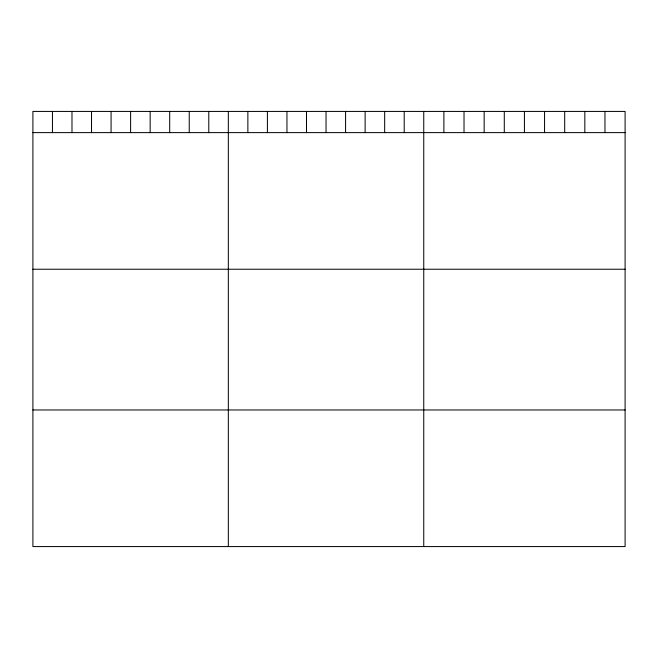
<?xml version="1.0" encoding="UTF-8"?>
<svg xmlns="http://www.w3.org/2000/svg" width="658" height="658" viewBox="0 0 658 658"><rect width="100%" height="100%" fill="white"/><g stroke="black" fill="none" stroke-linecap="round" stroke-linejoin="round"><path stroke-width="0.99" d="M625.1 132.62L625.1 546.576L32.9 546.576L32.9 111.424L625.1 111.424L625.1 132.62L32.9 132.62M32.9 269.229L625.1 269.229M32.9 409.967L625.1 409.967M604.965 111.424L604.965 132.62M584.83 111.424L584.83 132.62M564.696 111.424L564.696 132.62M544.561 111.424L544.561 132.62M524.426 111.424L524.426 132.62M504.291 111.424L504.291 132.62M484.156 111.424L484.156 132.62M464.022 111.424L464.022 132.62M443.887 111.424L443.887 132.62M423.752 111.424L423.752 546.576M404.209 111.424L404.209 132.62M384.667 111.424L384.667 132.62M365.124 111.424L365.124 132.62M345.582 111.424L345.582 132.62M326.039 111.424L326.039 132.62M306.496 111.424L306.496 132.62M286.954 111.424L286.954 132.62M267.411 111.424L267.411 132.62M247.869 111.424L247.869 132.62M228.326 111.424L228.326 546.576M208.783 111.424L208.783 132.62M189.241 111.424L189.241 132.62M169.698 111.424L169.698 132.62M150.156 111.424L150.156 132.62M130.613 111.424L130.613 132.62M111.07 111.424L111.07 132.62M91.528 111.424L91.528 132.62M71.985 111.424L71.985 132.62M52.443 111.424L52.443 132.62"/></g></svg>
